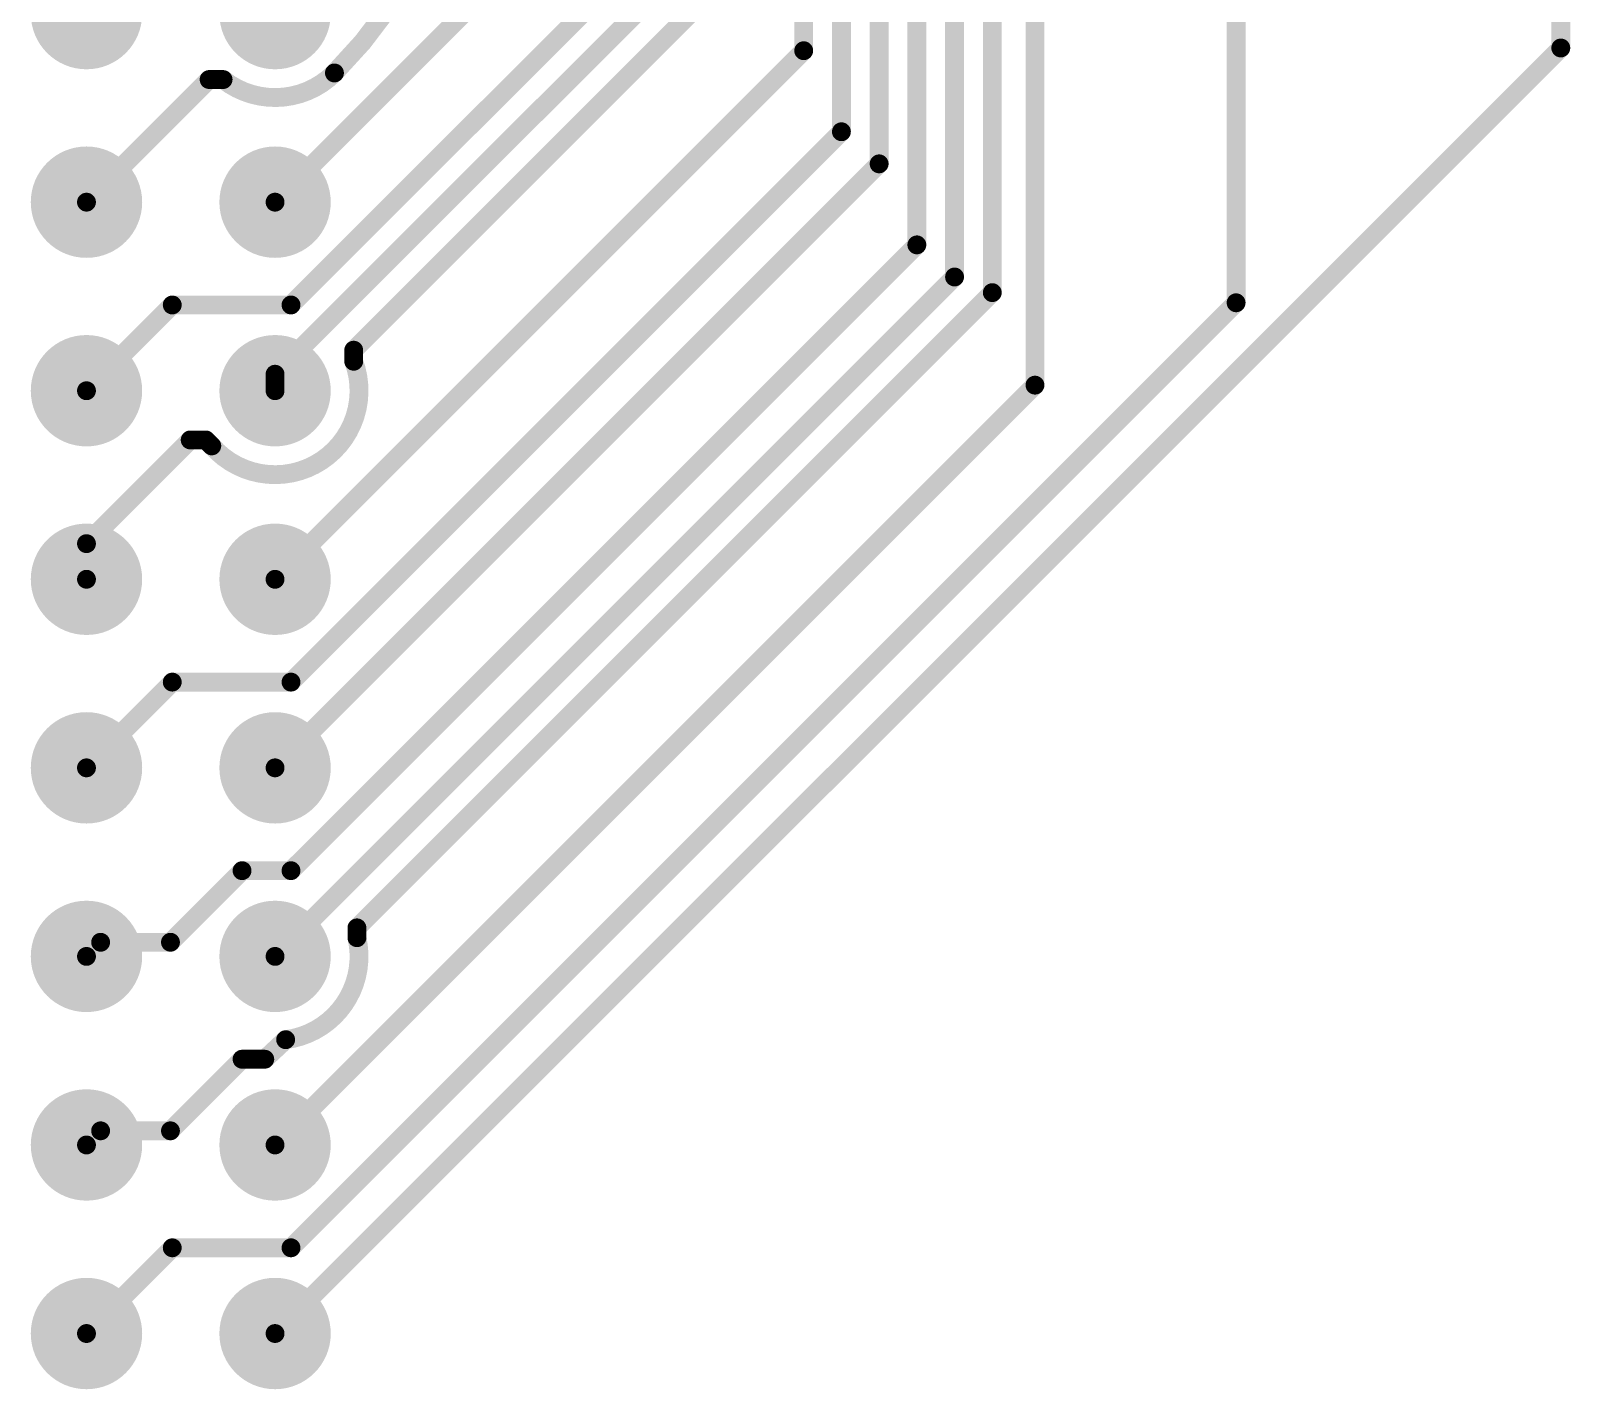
# Model space of a CAD drawing. Header units: inches. Extents: x 2.54 to 5.78, y 1.06 to 9.17.
# Drawn here: x 2.629 to 3.445, y 5.137 to 5.858 of the extents above; entities that cross this region are included whole.
import ezdxf

# ---------------------------------------------------------------- set-up
doc = ezdxf.new("R2010")
doc.units = ezdxf.units.IN
doc.header["$MEASUREMENT"] = 0
for name, color, linetype in [('Multi-Layer', 9, 'Continuous'), ('Pad Holes', 156, 'Continuous'), ('Top Layer', 1, 'Continuous')]:
    doc.layers.add(name, color=color, linetype=linetype)

# ---------------------------------------------------------------- blocks, each defined once
blk = doc.blocks.new('HDR2X20_9')
at = {"layer": 'Multi-Layer'}
h = blk.add_hatch(color=9, dxfattribs=at)
edge = h.paths.add_edge_path()
edge.add_arc((0, 0.1), 0.02953, 0, 360)
h = blk.add_hatch(color=9, dxfattribs=at)
edge = h.paths.add_edge_path()
edge.add_arc((0.1, 0.1), 0.02953, 0, 360)
h = blk.add_hatch(color=9, dxfattribs=at)
edge = h.paths.add_edge_path()
edge.add_arc((0.2, 0.1), 0.02953, 0, 360)
h = blk.add_hatch(color=9, dxfattribs=at)
edge = h.paths.add_edge_path()
edge.add_arc((0.3, 0.1), 0.02953, 0, 360)
h = blk.add_hatch(color=9, dxfattribs=at)
edge = h.paths.add_edge_path()
edge.add_arc((0.4, 0.1), 0.02953, 0, 360)
h = blk.add_hatch(color=9, dxfattribs=at)
edge = h.paths.add_edge_path()
edge.add_arc((0.5, 0.1), 0.02953, 0, 360)
h = blk.add_hatch(color=9, dxfattribs=at)
edge = h.paths.add_edge_path()
edge.add_arc((0.6, 0.1), 0.02953, 0, 360)
h = blk.add_hatch(color=9, dxfattribs=at)
edge = h.paths.add_edge_path()
edge.add_arc((0.7, 0.1), 0.02953, 0, 360)
h = blk.add_hatch(color=9, dxfattribs=at)
edge = h.paths.add_edge_path()
edge.add_arc((0.8, 0.1), 0.02953, 0, 360)
h = blk.add_hatch(color=9, dxfattribs=at)
edge = h.paths.add_edge_path()
edge.add_arc((0.9, 0.1), 0.02953, 0, 360)
h = blk.add_hatch(color=9, dxfattribs=at)
edge = h.paths.add_edge_path()
edge.add_arc((1, 0.1), 0.02953, 0, 360)
h = blk.add_hatch(color=9, dxfattribs=at)
edge = h.paths.add_edge_path()
edge.add_arc((1.1, 0.1), 0.02953, 0, 360)
h = blk.add_hatch(color=9, dxfattribs=at)
edge = h.paths.add_edge_path()
edge.add_arc((1.2, 0.1), 0.02953, 0, 360)
h = blk.add_hatch(color=9, dxfattribs=at)
edge = h.paths.add_edge_path()
edge.add_arc((1.3, 0.1), 0.02953, 0, 360)
h = blk.add_hatch(color=9, dxfattribs=at)
edge = h.paths.add_edge_path()
edge.add_arc((1.4, 0.1), 0.02953, 0, 360)
h = blk.add_hatch(color=9, dxfattribs=at)
edge = h.paths.add_edge_path()
edge.add_arc((1.5, 0.1), 0.02953, 0, 360)
h = blk.add_hatch(color=9, dxfattribs=at)
edge = h.paths.add_edge_path()
edge.add_arc((1.6, 0.1), 0.02953, 0, 360)
h = blk.add_hatch(color=9, dxfattribs=at)
edge = h.paths.add_edge_path()
edge.add_arc((1.7, 0.1), 0.02953, 0, 360)
h = blk.add_hatch(color=9, dxfattribs=at)
edge = h.paths.add_edge_path()
edge.add_arc((1.8, 0.1), 0.02953, 0, 360)
h = blk.add_hatch(color=9, dxfattribs=at)
edge = h.paths.add_edge_path()
edge.add_arc((1.9, 0.1), 0.02953, 0, 360)
blk.add_hatch(color=9, dxfattribs=at).paths.add_polyline_path([(-0.02953, 0.02953), (0.02953, 0.02953), (0.02953, -0.02953), (-0.02953, -0.02953)])
h = blk.add_hatch(color=9, dxfattribs=at)
edge = h.paths.add_edge_path()
edge.add_arc((0.1, 0), 0.02953, 0, 360)
h = blk.add_hatch(color=9, dxfattribs=at)
edge = h.paths.add_edge_path()
edge.add_arc((0.2, 0), 0.02953, 0, 360)
h = blk.add_hatch(color=9, dxfattribs=at)
edge = h.paths.add_edge_path()
edge.add_arc((0.3, 0), 0.02953, 0, 360)
h = blk.add_hatch(color=9, dxfattribs=at)
edge = h.paths.add_edge_path()
edge.add_arc((0.4, 0), 0.02953, 0, 360)
h = blk.add_hatch(color=9, dxfattribs=at)
edge = h.paths.add_edge_path()
edge.add_arc((0.5, 0), 0.02953, 0, 360)
h = blk.add_hatch(color=9, dxfattribs=at)
edge = h.paths.add_edge_path()
edge.add_arc((0.6, 0), 0.02953, 0, 360)
h = blk.add_hatch(color=9, dxfattribs=at)
edge = h.paths.add_edge_path()
edge.add_arc((0.7, 0), 0.02953, 0, 360)
h = blk.add_hatch(color=9, dxfattribs=at)
edge = h.paths.add_edge_path()
edge.add_arc((0.8, 0), 0.02953, 0, 360)
h = blk.add_hatch(color=9, dxfattribs=at)
edge = h.paths.add_edge_path()
edge.add_arc((0.9, 0), 0.02953, 0, 360)
h = blk.add_hatch(color=9, dxfattribs=at)
edge = h.paths.add_edge_path()
edge.add_arc((1, 0), 0.02953, 0, 360)
h = blk.add_hatch(color=9, dxfattribs=at)
edge = h.paths.add_edge_path()
edge.add_arc((1.1, 0), 0.02953, 0, 360)
h = blk.add_hatch(color=9, dxfattribs=at)
edge = h.paths.add_edge_path()
edge.add_arc((1.2, 0), 0.02953, 0, 360)
h = blk.add_hatch(color=9, dxfattribs=at)
edge = h.paths.add_edge_path()
edge.add_arc((1.3, 0), 0.02953, 0, 360)
h = blk.add_hatch(color=9, dxfattribs=at)
edge = h.paths.add_edge_path()
edge.add_arc((1.4, 0), 0.02953, 0, 360)
h = blk.add_hatch(color=9, dxfattribs=at)
edge = h.paths.add_edge_path()
edge.add_arc((1.5, 0), 0.02953, 0, 360)
h = blk.add_hatch(color=9, dxfattribs=at)
edge = h.paths.add_edge_path()
edge.add_arc((1.6, 0), 0.02953, 0, 360)
h = blk.add_hatch(color=9, dxfattribs=at)
edge = h.paths.add_edge_path()
edge.add_arc((1.7, 0), 0.02953, 0, 360)
h = blk.add_hatch(color=9, dxfattribs=at)
edge = h.paths.add_edge_path()
edge.add_arc((1.8, 0), 0.02953, 0, 360)
h = blk.add_hatch(color=9, dxfattribs=at)
edge = h.paths.add_edge_path()
edge.add_arc((1.9, 0), 0.02953, 0, 360)
at = {"layer": 'Pad Holes'}
h = blk.add_hatch(color=7, dxfattribs=at)
edge = h.paths.add_edge_path()
edge.add_arc((0, 0.1), 0.01772, 0, 360)
h = blk.add_hatch(color=7, dxfattribs=at)
edge = h.paths.add_edge_path()
edge.add_arc((0.1, 0.1), 0.01772, 0, 360)
h = blk.add_hatch(color=7, dxfattribs=at)
edge = h.paths.add_edge_path()
edge.add_arc((0.2, 0.1), 0.01772, 0, 360)
h = blk.add_hatch(color=7, dxfattribs=at)
edge = h.paths.add_edge_path()
edge.add_arc((0.3, 0.1), 0.01772, 0, 360)
h = blk.add_hatch(color=7, dxfattribs=at)
edge = h.paths.add_edge_path()
edge.add_arc((0.4, 0.1), 0.01772, 0, 360)
h = blk.add_hatch(color=7, dxfattribs=at)
edge = h.paths.add_edge_path()
edge.add_arc((0.5, 0.1), 0.01772, 0, 360)
h = blk.add_hatch(color=7, dxfattribs=at)
edge = h.paths.add_edge_path()
edge.add_arc((0.6, 0.1), 0.01772, 0, 360)
h = blk.add_hatch(color=7, dxfattribs=at)
edge = h.paths.add_edge_path()
edge.add_arc((0.7, 0.1), 0.01772, 0, 360)
h = blk.add_hatch(color=7, dxfattribs=at)
edge = h.paths.add_edge_path()
edge.add_arc((0.8, 0.1), 0.01772, 0, 360)
h = blk.add_hatch(color=7, dxfattribs=at)
edge = h.paths.add_edge_path()
edge.add_arc((0.9, 0.1), 0.01772, 0, 360)
h = blk.add_hatch(color=7, dxfattribs=at)
edge = h.paths.add_edge_path()
edge.add_arc((1, 0.1), 0.01772, 0, 360)
h = blk.add_hatch(color=7, dxfattribs=at)
edge = h.paths.add_edge_path()
edge.add_arc((1.1, 0.1), 0.01772, 0, 360)
h = blk.add_hatch(color=7, dxfattribs=at)
edge = h.paths.add_edge_path()
edge.add_arc((1.2, 0.1), 0.01772, 0, 360)
h = blk.add_hatch(color=7, dxfattribs=at)
edge = h.paths.add_edge_path()
edge.add_arc((1.3, 0.1), 0.01772, 0, 360)
h = blk.add_hatch(color=7, dxfattribs=at)
edge = h.paths.add_edge_path()
edge.add_arc((1.4, 0.1), 0.01772, 0, 360)
h = blk.add_hatch(color=7, dxfattribs=at)
edge = h.paths.add_edge_path()
edge.add_arc((1.5, 0.1), 0.01772, 0, 360)
h = blk.add_hatch(color=7, dxfattribs=at)
edge = h.paths.add_edge_path()
edge.add_arc((1.6, 0.1), 0.01772, 0, 360)
h = blk.add_hatch(color=7, dxfattribs=at)
edge = h.paths.add_edge_path()
edge.add_arc((1.7, 0.1), 0.01772, 0, 360)
h = blk.add_hatch(color=7, dxfattribs=at)
edge = h.paths.add_edge_path()
edge.add_arc((1.8, 0.1), 0.01772, 0, 360)
h = blk.add_hatch(color=7, dxfattribs=at)
edge = h.paths.add_edge_path()
edge.add_arc((1.9, 0.1), 0.01772, 0, 360)
h = blk.add_hatch(color=7, dxfattribs=at)
edge = h.paths.add_edge_path()
edge.add_arc((0, 0), 0.01772, 0, 360)
h = blk.add_hatch(color=7, dxfattribs=at)
edge = h.paths.add_edge_path()
edge.add_arc((0.1, 0), 0.01772, 0, 360)
h = blk.add_hatch(color=7, dxfattribs=at)
edge = h.paths.add_edge_path()
edge.add_arc((0.2, 0), 0.01772, 0, 360)
h = blk.add_hatch(color=7, dxfattribs=at)
edge = h.paths.add_edge_path()
edge.add_arc((0.3, 0), 0.01772, 0, 360)
h = blk.add_hatch(color=7, dxfattribs=at)
edge = h.paths.add_edge_path()
edge.add_arc((0.4, 0), 0.01772, 0, 360)
h = blk.add_hatch(color=7, dxfattribs=at)
edge = h.paths.add_edge_path()
edge.add_arc((0.5, 0), 0.01772, 0, 360)
h = blk.add_hatch(color=7, dxfattribs=at)
edge = h.paths.add_edge_path()
edge.add_arc((0.6, 0), 0.01772, 0, 360)
h = blk.add_hatch(color=7, dxfattribs=at)
edge = h.paths.add_edge_path()
edge.add_arc((0.7, 0), 0.01772, 0, 360)
h = blk.add_hatch(color=7, dxfattribs=at)
edge = h.paths.add_edge_path()
edge.add_arc((0.8, 0), 0.01772, 0, 360)
h = blk.add_hatch(color=7, dxfattribs=at)
edge = h.paths.add_edge_path()
edge.add_arc((0.9, 0), 0.01772, 0, 360)
h = blk.add_hatch(color=7, dxfattribs=at)
edge = h.paths.add_edge_path()
edge.add_arc((1, 0), 0.01772, 0, 360)
h = blk.add_hatch(color=7, dxfattribs=at)
edge = h.paths.add_edge_path()
edge.add_arc((1.1, 0), 0.01772, 0, 360)
h = blk.add_hatch(color=7, dxfattribs=at)
edge = h.paths.add_edge_path()
edge.add_arc((1.2, 0), 0.01772, 0, 360)
h = blk.add_hatch(color=7, dxfattribs=at)
edge = h.paths.add_edge_path()
edge.add_arc((1.3, 0), 0.01772, 0, 360)
h = blk.add_hatch(color=7, dxfattribs=at)
edge = h.paths.add_edge_path()
edge.add_arc((1.4, 0), 0.01772, 0, 360)
h = blk.add_hatch(color=7, dxfattribs=at)
edge = h.paths.add_edge_path()
edge.add_arc((1.5, 0), 0.01772, 0, 360)
h = blk.add_hatch(color=7, dxfattribs=at)
edge = h.paths.add_edge_path()
edge.add_arc((1.6, 0), 0.01772, 0, 360)
h = blk.add_hatch(color=7, dxfattribs=at)
edge = h.paths.add_edge_path()
edge.add_arc((1.7, 0), 0.01772, 0, 360)
h = blk.add_hatch(color=7, dxfattribs=at)
edge = h.paths.add_edge_path()
edge.add_arc((1.8, 0), 0.01772, 0, 360)
h = blk.add_hatch(color=7, dxfattribs=at)
edge = h.paths.add_edge_path()
edge.add_arc((1.9, 0), 0.01772, 0, 360)
at = {"layer": 'Top Layer'}
h = blk.add_hatch(color=1, dxfattribs=at)
edge = h.paths.add_edge_path()
edge.add_arc((0, 0.1), 0.02953, 0, 360)
h = blk.add_hatch(color=1, dxfattribs=at)
edge = h.paths.add_edge_path()
edge.add_arc((0.1, 0.1), 0.02953, 0, 360)
h = blk.add_hatch(color=1, dxfattribs=at)
edge = h.paths.add_edge_path()
edge.add_arc((0.2, 0.1), 0.02953, 0, 360)
h = blk.add_hatch(color=1, dxfattribs=at)
edge = h.paths.add_edge_path()
edge.add_arc((0.3, 0.1), 0.02953, 0, 360)
h = blk.add_hatch(color=1, dxfattribs=at)
edge = h.paths.add_edge_path()
edge.add_arc((0.4, 0.1), 0.02953, 0, 360)
h = blk.add_hatch(color=1, dxfattribs=at)
edge = h.paths.add_edge_path()
edge.add_arc((0.5, 0.1), 0.02953, 0, 360)
h = blk.add_hatch(color=1, dxfattribs=at)
edge = h.paths.add_edge_path()
edge.add_arc((0.6, 0.1), 0.02953, 0, 360)
h = blk.add_hatch(color=1, dxfattribs=at)
edge = h.paths.add_edge_path()
edge.add_arc((0.7, 0.1), 0.02953, 0, 360)
h = blk.add_hatch(color=1, dxfattribs=at)
edge = h.paths.add_edge_path()
edge.add_arc((0.8, 0.1), 0.02953, 0, 360)
h = blk.add_hatch(color=1, dxfattribs=at)
edge = h.paths.add_edge_path()
edge.add_arc((0.9, 0.1), 0.02953, 0, 360)
h = blk.add_hatch(color=1, dxfattribs=at)
edge = h.paths.add_edge_path()
edge.add_arc((1, 0.1), 0.02953, 0, 360)
h = blk.add_hatch(color=1, dxfattribs=at)
edge = h.paths.add_edge_path()
edge.add_arc((1.1, 0.1), 0.02953, 0, 360)
h = blk.add_hatch(color=1, dxfattribs=at)
edge = h.paths.add_edge_path()
edge.add_arc((1.2, 0.1), 0.02953, 0, 360)
h = blk.add_hatch(color=1, dxfattribs=at)
edge = h.paths.add_edge_path()
edge.add_arc((1.3, 0.1), 0.02953, 0, 360)
h = blk.add_hatch(color=1, dxfattribs=at)
edge = h.paths.add_edge_path()
edge.add_arc((1.4, 0.1), 0.02953, 0, 360)
h = blk.add_hatch(color=1, dxfattribs=at)
edge = h.paths.add_edge_path()
edge.add_arc((1.5, 0.1), 0.02953, 0, 360)
h = blk.add_hatch(color=1, dxfattribs=at)
edge = h.paths.add_edge_path()
edge.add_arc((1.6, 0.1), 0.02953, 0, 360)
h = blk.add_hatch(color=1, dxfattribs=at)
edge = h.paths.add_edge_path()
edge.add_arc((1.7, 0.1), 0.02953, 0, 360)
h = blk.add_hatch(color=1, dxfattribs=at)
edge = h.paths.add_edge_path()
edge.add_arc((1.8, 0.1), 0.02953, 0, 360)
h = blk.add_hatch(color=1, dxfattribs=at)
edge = h.paths.add_edge_path()
edge.add_arc((1.9, 0.1), 0.02953, 0, 360)
blk.add_hatch(color=1, dxfattribs=at).paths.add_polyline_path([(-0.02953, 0.02953), (0.02953, 0.02953), (0.02953, -0.02953), (-0.02953, -0.02953)])
h = blk.add_hatch(color=1, dxfattribs=at)
edge = h.paths.add_edge_path()
edge.add_arc((0.1, 0), 0.02953, 0, 360)
h = blk.add_hatch(color=1, dxfattribs=at)
edge = h.paths.add_edge_path()
edge.add_arc((0.2, 0), 0.02953, 0, 360)
h = blk.add_hatch(color=1, dxfattribs=at)
edge = h.paths.add_edge_path()
edge.add_arc((0.3, 0), 0.02953, 0, 360)
h = blk.add_hatch(color=1, dxfattribs=at)
edge = h.paths.add_edge_path()
edge.add_arc((0.4, 0), 0.02953, 0, 360)
h = blk.add_hatch(color=1, dxfattribs=at)
edge = h.paths.add_edge_path()
edge.add_arc((0.5, 0), 0.02953, 0, 360)
h = blk.add_hatch(color=1, dxfattribs=at)
edge = h.paths.add_edge_path()
edge.add_arc((0.6, 0), 0.02953, 0, 360)
h = blk.add_hatch(color=1, dxfattribs=at)
edge = h.paths.add_edge_path()
edge.add_arc((0.7, 0), 0.02953, 0, 360)
h = blk.add_hatch(color=1, dxfattribs=at)
edge = h.paths.add_edge_path()
edge.add_arc((0.8, 0), 0.02953, 0, 360)
h = blk.add_hatch(color=1, dxfattribs=at)
edge = h.paths.add_edge_path()
edge.add_arc((0.9, 0), 0.02953, 0, 360)
h = blk.add_hatch(color=1, dxfattribs=at)
edge = h.paths.add_edge_path()
edge.add_arc((1, 0), 0.02953, 0, 360)
h = blk.add_hatch(color=1, dxfattribs=at)
edge = h.paths.add_edge_path()
edge.add_arc((1.1, 0), 0.02953, 0, 360)
h = blk.add_hatch(color=1, dxfattribs=at)
edge = h.paths.add_edge_path()
edge.add_arc((1.2, 0), 0.02953, 0, 360)
h = blk.add_hatch(color=1, dxfattribs=at)
edge = h.paths.add_edge_path()
edge.add_arc((1.3, 0), 0.02953, 0, 360)
h = blk.add_hatch(color=1, dxfattribs=at)
edge = h.paths.add_edge_path()
edge.add_arc((1.4, 0), 0.02953, 0, 360)
h = blk.add_hatch(color=1, dxfattribs=at)
edge = h.paths.add_edge_path()
edge.add_arc((1.5, 0), 0.02953, 0, 360)
h = blk.add_hatch(color=1, dxfattribs=at)
edge = h.paths.add_edge_path()
edge.add_arc((1.6, 0), 0.02953, 0, 360)
h = blk.add_hatch(color=1, dxfattribs=at)
edge = h.paths.add_edge_path()
edge.add_arc((1.7, 0), 0.02953, 0, 360)
h = blk.add_hatch(color=1, dxfattribs=at)
edge = h.paths.add_edge_path()
edge.add_arc((1.8, 0), 0.02953, 0, 360)
h = blk.add_hatch(color=1, dxfattribs=at)
edge = h.paths.add_edge_path()
edge.add_arc((1.9, 0), 0.02953, 0, 360)

msp = doc.modelspace()

# ---------------------------------------------------------------- linework, layer by layer
at = {"layer": 'Top Layer'}
for points in [[(3.26807, 5.71337, 0.01, 0.01, 0), (3.26807, 6.11059, 0.01, 0.01, 0)], [(3.44024, 5.8485, 0.01, 0.01, 0), (3.44024, 6.11445, 0.01, 0.01, 0)], [(3.03878, 5.84705, 0.01, 0.01, 0), (3.03878, 6.07272, 0.01, 0.01, 0)], [(3.05878, 5.80408, 0.01, 0.01, 0), (3.05878, 6.06444, 0.01, 0.01, 0)], [(3.07878, 5.78705, 0.01, 0.01, 0), (3.07878, 6.05615, 0.01, 0.01, 0)], [(3.09878, 5.74408, 0.01, 0.01, 0), (3.09878, 6.04787, 0.01, 0.01, 0)], [(3.11878, 5.72705, 0.01, 0.01, 0), (3.11878, 6.03958, 0.01, 0.01, 0)], [(3.13878, 5.71876, 0.01, 0.01, 0), (3.13878, 6.0313, 0.01, 0.01, 0)], [(3.16142, 5.66969, 0.01, 0.01, 0), (3.16142, 6.01968, 0.01, 0.01, 0)], [(2.75846, 5.76673, 0.01, 0.01, 0), (2.95878, 5.96705, 0.01, 0.01, 0)], [(2.76691, 5.7122, 0.01, 0.01, 0), (2.97878, 5.92408, 0.01, 0.01, 0)], [(2.84821, 5.92819, 0.01, 0.01, -0.113231), (2.78995, 5.83525, 0.01, 0.01, 0)], [(2.75846, 5.67548, 0.01, 0.01, 0), (2.99878, 5.91579, 0.01, 0.01, 0)], [(2.80016, 5.68822, 0.01, 0.01, 0), (3.01878, 5.90683, 0.01, 0.01, 0)], [(2.75846, 5.16673, 0.01, 0.01, 0), (3.44024, 5.8485, 0.01, 0.01, 0)], [(2.75846, 5.56673, 0.01, 0.01, 0), (3.03878, 5.84705, 0.01, 0.01, 0)], [(2.65846, 5.76673, 0.01, 0.01, 0), (2.72349, 5.83176, 0.01, 0.01, 0)], [(2.72349, 5.83176, 0.01, 0.01, 0), (2.72763, 5.83176, 0.01, 0.01, 0)], [(2.72763, 5.83176, 0.01, 0.01, 0), (2.7309, 5.83176, 0.01, 0.01, 0)], [(2.72763, 5.83176, 0.01, 0.01, -0.000015), (2.72763, 5.83176, 0.01, 0.01, 0)], [(2.78995, 5.83525, 0.01, 0.01, -0.380055), (2.7309, 5.83176, 0.01, 0.01, 0)], [(2.76691, 5.5122, 0.01, 0.01, 0), (3.05878, 5.80408, 0.01, 0.01, 0)], [(2.75846, 5.46673, 0.01, 0.01, 0), (3.07878, 5.78705, 0.01, 0.01, 0)], [(2.76691, 5.4122, 0.01, 0.01, 0), (3.09878, 5.74408, 0.01, 0.01, 0)], [(2.75846, 5.36673, 0.01, 0.01, 0), (3.11878, 5.72705, 0.01, 0.01, 0)], [(2.80187, 5.38186, 0.01, 0.01, 0), (3.13878, 5.71876, 0.01, 0.01, 0)], [(2.65846, 5.66673, 0.01, 0.01, 0), (2.70394, 5.7122, 0.01, 0.01, 0)], [(2.70394, 5.7122, 0.01, 0.01, 0), (2.76691, 5.7122, 0.01, 0.01, 0)], [(2.76691, 5.2122, 0.01, 0.01, 0), (3.26807, 5.71337, 0.01, 0.01, 0)], [(2.80016, 5.68407, 0.01, 0.01, 0), (2.80016, 5.68822, 0.01, 0.01, 0)], [(2.80016, 5.68236, 0.01, 0.01, -0.835019), (2.7249, 5.63747, 0.01, 0.01, 0)], [(2.80016, 5.68407, 0.01, 0.01, 0), (2.80016, 5.68236, 0.01, 0.01, 0)], [(2.80016, 5.68407, 0.01, 0.01, -0.00002), (2.80016, 5.68407, 0.01, 0.01, 0)], [(2.75846, 5.66673, 0.01, 0.01, 0), (2.75846, 5.67548, 0.01, 0.01, 0)], [(2.75846, 5.26673, 0.01, 0.01, 0), (3.16142, 5.66969, 0.01, 0.01, 0)], [(2.65846, 5.58563, 0.01, 0.01, 0), (2.71346, 5.64063, 0.01, 0.01, 0)], [(2.71346, 5.64063, 0.01, 0.01, 0), (2.7176, 5.64063, 0.01, 0.01, 0)], [(2.7176, 5.64063, 0.01, 0.01, 0), (2.72174, 5.64063, 0.01, 0.01, 0)], [(2.7176, 5.64063, 0.01, 0.01, -0.000022), (2.7176, 5.64063, 0.01, 0.01, 0)], [(2.72174, 5.64063, 0.01, 0.01, 0), (2.72467, 5.6377, 0.01, 0.01, 0)], [(2.72467, 5.6377, 0.01, 0.01, -0.000242), (2.72468, 5.63769, 0.01, 0.01, 0)], [(2.72468, 5.63769, 0.01, 0.01, 0), (2.7249, 5.63747, 0.01, 0.01, 0)], [(2.65846, 5.56673, 0.01, 0.01, 0), (2.65846, 5.58563, 0.01, 0.01, 0)], [(2.65846, 5.46673, 0.01, 0.01, 0), (2.70394, 5.5122, 0.01, 0.01, 0)], [(2.70394, 5.5122, 0.01, 0.01, 0), (2.76691, 5.5122, 0.01, 0.01, 0)], [(2.70299, 5.37423, 0.01, 0.01, 0), (2.74096, 5.4122, 0.01, 0.01, 0)], [(2.74096, 5.4122, 0.01, 0.01, 0), (2.76691, 5.4122, 0.01, 0.01, 0)], [(2.80187, 5.37665, 0.01, 0.01, -0.4433), (2.76407, 5.32256, 0.01, 0.01, 0)], [(2.80187, 5.37772, 0.01, 0.01, 0), (2.80187, 5.38186, 0.01, 0.01, 0)], [(2.80187, 5.37771, 0.01, 0.01, -0.00003), (2.80187, 5.37772, 0.01, 0.01, 0)], [(2.80187, 5.37771, 0.01, 0.01, 0), (2.80187, 5.37665, 0.01, 0.01, 0)], [(2.65846, 5.36673, 0.01, 0.01, 0), (2.66596, 5.37423, 0.01, 0.01, 0)], [(2.66596, 5.37423, 0.01, 0.01, 0), (2.70299, 5.37423, 0.01, 0.01, 0)], [(2.753, 5.3122, 0.01, 0.01, 0), (2.76407, 5.32256, 0.01, 0.01, 0)], [(2.70299, 5.27423, 0.01, 0.01, 0), (2.74096, 5.3122, 0.01, 0.01, 0)], [(2.74096, 5.3122, 0.01, 0.01, 0), (2.74886, 5.3122, 0.01, 0.01, 0)], [(2.74886, 5.3122, 0.01, 0.01, 0), (2.753, 5.3122, 0.01, 0.01, 0)], [(2.65846, 5.26673, 0.01, 0.01, 0), (2.66596, 5.27423, 0.01, 0.01, 0)], [(2.66596, 5.27423, 0.01, 0.01, 0), (2.70299, 5.27423, 0.01, 0.01, 0)], [(2.65846, 5.16673, 0.01, 0.01, 0), (2.70394, 5.2122, 0.01, 0.01, 0)], [(2.70394, 5.2122, 0.01, 0.01, 0), (2.76691, 5.2122, 0.01, 0.01, 0)]]:
    msp.add_lwpolyline(points, format="xyseb", dxfattribs=at)
for points in [[(3.43774, 5.8485, 0.005, 0.005, 1), (3.44274, 5.8485, 0.005, 0.005, 1)], [(3.43774, 5.8485, 0.005, 0.005, 1), (3.44274, 5.8485, 0.005, 0.005, 1)], [(3.03628, 5.84705, 0.005, 0.005, 1), (3.04128, 5.84705, 0.005, 0.005, 1)], [(3.03628, 5.84705, 0.005, 0.005, 1), (3.04128, 5.84705, 0.005, 0.005, 1)], [(2.72099, 5.83176, 0.005, 0.005, 1), (2.72599, 5.83176, 0.005, 0.005, 1)], [(2.72099, 5.83176, 0.005, 0.005, 1), (2.72599, 5.83176, 0.005, 0.005, 1)], [(2.72513, 5.83176, 0.005, 0.005, 1), (2.73013, 5.83176, 0.005, 0.005, 1)], [(2.72513, 5.83176, 0.005, 0.005, 1), (2.73013, 5.83176, 0.005, 0.005, 1)], [(2.72513, 5.83176, 0.005, 0.005, 1), (2.73013, 5.83176, 0.005, 0.005, 1)], [(2.72513, 5.83176, 0.005, 0.005, 1), (2.73013, 5.83176, 0.005, 0.005, 1)], [(2.7284, 5.83176, 0.005, 0.005, 1), (2.7334, 5.83176, 0.005, 0.005, 1)], [(2.7284, 5.83176, 0.005, 0.005, 1), (2.7334, 5.83176, 0.005, 0.005, 1)], [(2.78745, 5.83525, 0.005, 0.005, 1), (2.79245, 5.83525, 0.005, 0.005, 1)], [(2.78745, 5.83525, 0.005, 0.005, 1), (2.79245, 5.83525, 0.005, 0.005, 1)], [(3.05628, 5.80408, 0.005, 0.005, 1), (3.06128, 5.80408, 0.005, 0.005, 1)], [(3.05628, 5.80408, 0.005, 0.005, 1), (3.06128, 5.80408, 0.005, 0.005, 1)], [(3.07628, 5.78705, 0.005, 0.005, 1), (3.08128, 5.78705, 0.005, 0.005, 1)], [(3.07628, 5.78705, 0.005, 0.005, 1), (3.08128, 5.78705, 0.005, 0.005, 1)], [(2.65596, 5.76673, 0.005, 0.005, 1), (2.66096, 5.76673, 0.005, 0.005, 1)], [(2.75596, 5.76673, 0.005, 0.005, 1), (2.76096, 5.76673, 0.005, 0.005, 1)], [(3.09628, 5.74408, 0.005, 0.005, 1), (3.10128, 5.74408, 0.005, 0.005, 1)], [(3.09628, 5.74408, 0.005, 0.005, 1), (3.10128, 5.74408, 0.005, 0.005, 1)], [(3.11628, 5.72705, 0.005, 0.005, 1), (3.12128, 5.72705, 0.005, 0.005, 1)], [(3.11628, 5.72705, 0.005, 0.005, 1), (3.12128, 5.72705, 0.005, 0.005, 1)], [(3.13628, 5.71876, 0.005, 0.005, 1), (3.14128, 5.71876, 0.005, 0.005, 1)], [(3.13628, 5.71876, 0.005, 0.005, 1), (3.14128, 5.71876, 0.005, 0.005, 1)], [(2.70144, 5.7122, 0.005, 0.005, 1), (2.70644, 5.7122, 0.005, 0.005, 1)], [(2.70144, 5.7122, 0.005, 0.005, 1), (2.70644, 5.7122, 0.005, 0.005, 1)], [(2.76441, 5.7122, 0.005, 0.005, 1), (2.76941, 5.7122, 0.005, 0.005, 1)], [(2.76441, 5.7122, 0.005, 0.005, 1), (2.76941, 5.7122, 0.005, 0.005, 1)], [(3.26557, 5.71337, 0.005, 0.005, 1), (3.27057, 5.71337, 0.005, 0.005, 1)], [(3.26557, 5.71337, 0.005, 0.005, 1), (3.27057, 5.71337, 0.005, 0.005, 1)], [(2.79766, 5.68822, 0.005, 0.005, 1), (2.80266, 5.68822, 0.005, 0.005, 1)], [(2.79766, 5.68822, 0.005, 0.005, 1), (2.80266, 5.68822, 0.005, 0.005, 1)], [(2.79766, 5.68407, 0.005, 0.005, 1), (2.80266, 5.68407, 0.005, 0.005, 1)], [(2.79766, 5.68407, 0.005, 0.005, 1), (2.80266, 5.68407, 0.005, 0.005, 1)], [(2.79766, 5.68407, 0.005, 0.005, 1), (2.80266, 5.68407, 0.005, 0.005, 1)], [(2.79766, 5.68407, 0.005, 0.005, 1), (2.80266, 5.68407, 0.005, 0.005, 1)], [(2.79766, 5.68236, 0.005, 0.005, 1), (2.80266, 5.68236, 0.005, 0.005, 1)], [(2.79766, 5.68236, 0.005, 0.005, 1), (2.80266, 5.68236, 0.005, 0.005, 1)], [(2.75596, 5.67548, 0.005, 0.005, 1), (2.76096, 5.67548, 0.005, 0.005, 1)], [(2.75596, 5.67548, 0.005, 0.005, 1), (2.76096, 5.67548, 0.005, 0.005, 1)], [(3.15892, 5.66969, 0.005, 0.005, 1), (3.16392, 5.66969, 0.005, 0.005, 1)], [(3.15892, 5.66969, 0.005, 0.005, 1), (3.16392, 5.66969, 0.005, 0.005, 1)], [(2.65596, 5.66673, 0.005, 0.005, 1), (2.66096, 5.66673, 0.005, 0.005, 1)], [(2.75596, 5.66673, 0.005, 0.005, 1), (2.76096, 5.66673, 0.005, 0.005, 1)], [(2.71096, 5.64063, 0.005, 0.005, 1), (2.71596, 5.64063, 0.005, 0.005, 1)], [(2.71096, 5.64063, 0.005, 0.005, 1), (2.71596, 5.64063, 0.005, 0.005, 1)], [(2.7151, 5.64063, 0.005, 0.005, 1), (2.7201, 5.64063, 0.005, 0.005, 1)], [(2.7151, 5.64063, 0.005, 0.005, 1), (2.7201, 5.64063, 0.005, 0.005, 1)], [(2.7151, 5.64063, 0.005, 0.005, 1), (2.7201, 5.64063, 0.005, 0.005, 1)], [(2.7151, 5.64063, 0.005, 0.005, 1), (2.7201, 5.64063, 0.005, 0.005, 1)], [(2.71924, 5.64063, 0.005, 0.005, 1), (2.72424, 5.64063, 0.005, 0.005, 1)], [(2.71924, 5.64063, 0.005, 0.005, 1), (2.72424, 5.64063, 0.005, 0.005, 1)], [(2.72217, 5.6377, 0.005, 0.005, 1), (2.72717, 5.6377, 0.005, 0.005, 1)], [(2.72217, 5.6377, 0.005, 0.005, 1), (2.72717, 5.6377, 0.005, 0.005, 1)], [(2.72218, 5.63769, 0.005, 0.005, 1), (2.72718, 5.63769, 0.005, 0.005, 1)], [(2.72218, 5.63769, 0.005, 0.005, 1), (2.72718, 5.63769, 0.005, 0.005, 1)], [(2.7224, 5.63747, 0.005, 0.005, 1), (2.7274, 5.63747, 0.005, 0.005, 1)], [(2.7224, 5.63747, 0.005, 0.005, 1), (2.7274, 5.63747, 0.005, 0.005, 1)], [(2.65596, 5.58563, 0.005, 0.005, 1), (2.66096, 5.58563, 0.005, 0.005, 1)], [(2.65596, 5.58563, 0.005, 0.005, 1), (2.66096, 5.58563, 0.005, 0.005, 1)], [(2.65596, 5.56673, 0.005, 0.005, 1), (2.66096, 5.56673, 0.005, 0.005, 1)], [(2.75596, 5.56673, 0.005, 0.005, 1), (2.76096, 5.56673, 0.005, 0.005, 1)], [(2.70144, 5.5122, 0.005, 0.005, 1), (2.70644, 5.5122, 0.005, 0.005, 1)], [(2.70144, 5.5122, 0.005, 0.005, 1), (2.70644, 5.5122, 0.005, 0.005, 1)], [(2.76441, 5.5122, 0.005, 0.005, 1), (2.76941, 5.5122, 0.005, 0.005, 1)], [(2.76441, 5.5122, 0.005, 0.005, 1), (2.76941, 5.5122, 0.005, 0.005, 1)], [(2.65596, 5.46673, 0.005, 0.005, 1), (2.66096, 5.46673, 0.005, 0.005, 1)], [(2.75596, 5.46673, 0.005, 0.005, 1), (2.76096, 5.46673, 0.005, 0.005, 1)], [(2.73846, 5.4122, 0.005, 0.005, 1), (2.74346, 5.4122, 0.005, 0.005, 1)], [(2.73846, 5.4122, 0.005, 0.005, 1), (2.74346, 5.4122, 0.005, 0.005, 1)], [(2.76441, 5.4122, 0.005, 0.005, 1), (2.76941, 5.4122, 0.005, 0.005, 1)], [(2.76441, 5.4122, 0.005, 0.005, 1), (2.76941, 5.4122, 0.005, 0.005, 1)], [(2.79937, 5.38186, 0.005, 0.005, 1), (2.80437, 5.38186, 0.005, 0.005, 1)], [(2.79937, 5.38186, 0.005, 0.005, 1), (2.80437, 5.38186, 0.005, 0.005, 1)], [(2.79937, 5.37772, 0.005, 0.005, 1), (2.80437, 5.37772, 0.005, 0.005, 1)], [(2.79937, 5.37772, 0.005, 0.005, 1), (2.80437, 5.37772, 0.005, 0.005, 1)], [(2.79937, 5.37771, 0.005, 0.005, 1), (2.80437, 5.37771, 0.005, 0.005, 1)], [(2.79937, 5.37771, 0.005, 0.005, 1), (2.80437, 5.37771, 0.005, 0.005, 1)], [(2.79937, 5.37665, 0.005, 0.005, 1), (2.80437, 5.37665, 0.005, 0.005, 1)], [(2.79937, 5.37665, 0.005, 0.005, 1), (2.80437, 5.37665, 0.005, 0.005, 1)], [(2.65596, 5.36673, 0.005, 0.005, 1), (2.66096, 5.36673, 0.005, 0.005, 1)], [(2.66346, 5.37423, 0.005, 0.005, 1), (2.66846, 5.37423, 0.005, 0.005, 1)], [(2.66346, 5.37423, 0.005, 0.005, 1), (2.66846, 5.37423, 0.005, 0.005, 1)], [(2.70049, 5.37423, 0.005, 0.005, 1), (2.70549, 5.37423, 0.005, 0.005, 1)], [(2.70049, 5.37423, 0.005, 0.005, 1), (2.70549, 5.37423, 0.005, 0.005, 1)], [(2.75596, 5.36673, 0.005, 0.005, 1), (2.76096, 5.36673, 0.005, 0.005, 1)], [(2.76157, 5.32256, 0.005, 0.005, 1), (2.76657, 5.32256, 0.005, 0.005, 1)], [(2.76157, 5.32256, 0.005, 0.005, 1), (2.76657, 5.32256, 0.005, 0.005, 1)], [(2.73846, 5.3122, 0.005, 0.005, 1), (2.74346, 5.3122, 0.005, 0.005, 1)], [(2.73846, 5.3122, 0.005, 0.005, 1), (2.74346, 5.3122, 0.005, 0.005, 1)], [(2.74636, 5.3122, 0.005, 0.005, 1), (2.75136, 5.3122, 0.005, 0.005, 1)], [(2.74636, 5.3122, 0.005, 0.005, 1), (2.75136, 5.3122, 0.005, 0.005, 1)], [(2.7505, 5.3122, 0.005, 0.005, 1), (2.7555, 5.3122, 0.005, 0.005, 1)], [(2.7505, 5.3122, 0.005, 0.005, 1), (2.7555, 5.3122, 0.005, 0.005, 1)], [(2.66346, 5.27423, 0.005, 0.005, 1), (2.66846, 5.27423, 0.005, 0.005, 1)], [(2.66346, 5.27423, 0.005, 0.005, 1), (2.66846, 5.27423, 0.005, 0.005, 1)], [(2.70049, 5.27423, 0.005, 0.005, 1), (2.70549, 5.27423, 0.005, 0.005, 1)], [(2.70049, 5.27423, 0.005, 0.005, 1), (2.70549, 5.27423, 0.005, 0.005, 1)], [(2.65596, 5.26673, 0.005, 0.005, 1), (2.66096, 5.26673, 0.005, 0.005, 1)], [(2.75596, 5.26673, 0.005, 0.005, 1), (2.76096, 5.26673, 0.005, 0.005, 1)], [(2.70144, 5.2122, 0.005, 0.005, 1), (2.70644, 5.2122, 0.005, 0.005, 1)], [(2.70144, 5.2122, 0.005, 0.005, 1), (2.70644, 5.2122, 0.005, 0.005, 1)], [(2.76441, 5.2122, 0.005, 0.005, 1), (2.76941, 5.2122, 0.005, 0.005, 1)], [(2.76441, 5.2122, 0.005, 0.005, 1), (2.76941, 5.2122, 0.005, 0.005, 1)], [(2.65596, 5.16673, 0.005, 0.005, 1), (2.66096, 5.16673, 0.005, 0.005, 1)], [(2.75596, 5.16673, 0.005, 0.005, 1), (2.76096, 5.16673, 0.005, 0.005, 1)]]:
    msp.add_lwpolyline(points, format="xyseb", close=True, dxfattribs=at)

# ---------------------------------------------------------------- block references
at = {"rotation": 270}
msp.add_blockref('HDR2X20_9', (2.65846, 7.06673), dxfattribs=at)

doc.saveas('drawing.dxf')
